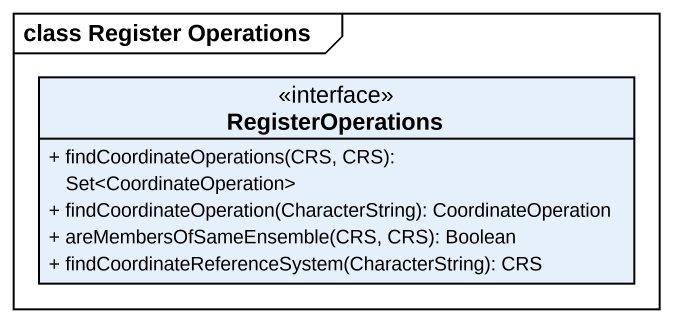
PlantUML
@startuml
mainframe class Register Operations
hide circle
hide empty members
skinparam classAttributeIconSize 0
class RegisterOperations <<interface>> {
  + findCoordinateOperations(CRS, CRS): Set<CoordinateOperation>
  + findCoordinateOperation(CharacterString): CoordinateOperation
  + areMembersOfSameEnsemble(CRS, CRS): Boolean
  + findCoordinateReferenceSystem(CharacterString): CRS
}
@enduml
